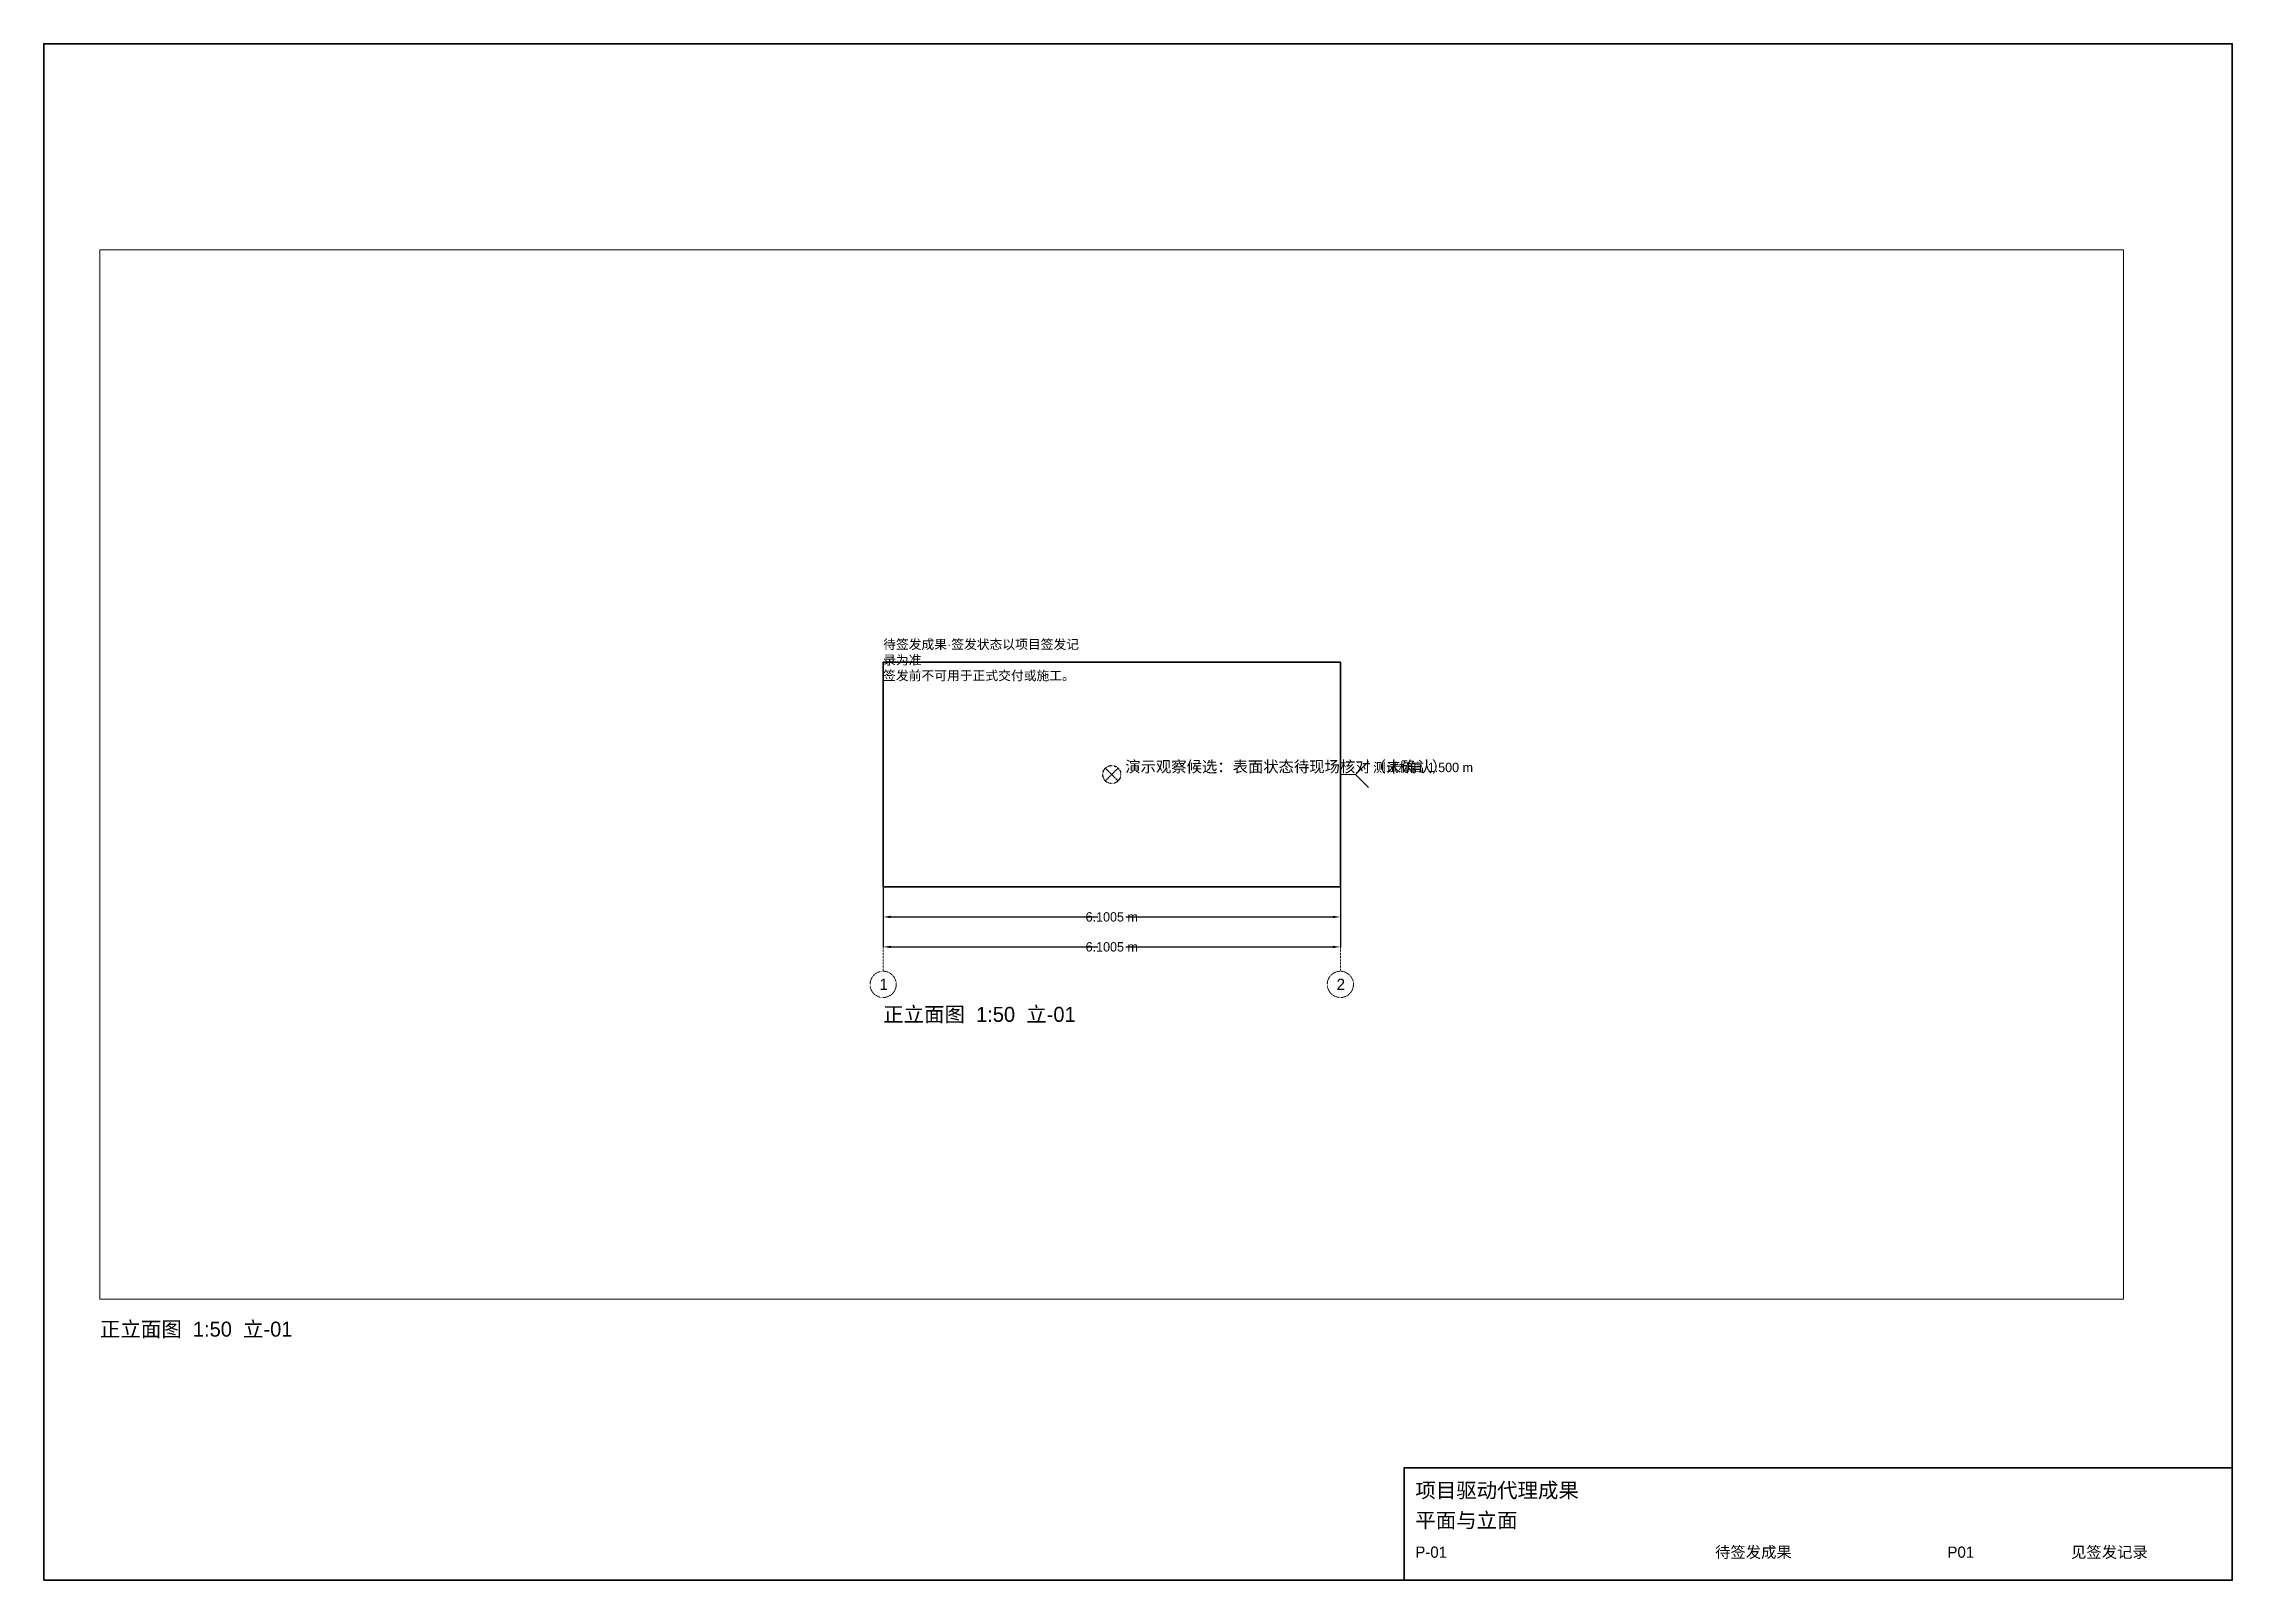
# Paper-space layout 'P-01' of a CAD drawing. Header units: metres, sheet in millimetres. Extents: x 5 to 589, y 5 to 415.
# The model-space entities are those that its viewports show. They can reach past a viewport. Long polylines and large blocks are cut down to what shows.
import ezdxf

# ---------------------------------------------------------------- set-up
doc = ezdxf.new("R2010")
doc.units = ezdxf.units.M
doc.linetypes.add('GJ-CENTER', pattern=[0.039, 0.024, -0.006, 0.003, -0.006])
doc.linetypes.add('GJ-DASHED', pattern=[0.018, 0.012, -0.006])
for name, color, linetype, lineweight in [('GJ-AXIS', 4, 'GJ-CENTER', 13), ('GJ-CONDITION', 1, 'GJ-DASHED', 30), ('GJ-DIMENSION', 2, 'Continuous', 18), ('GJ-FRAME', 7, 'Continuous', 35), ('GJ-OUTLINE', 7, 'Continuous', 35), ('GJ-TEXT', 7, 'Continuous', 18)]:
    doc.layers.add(name, color=color, linetype=linetype, lineweight=lineweight)
doc.styles.add('GJ-TEXT', font='GujianSansSC-Regular.ttf')
doc.dimstyles.new('GJ-DIM', dxfattribs={"dimtxt": 0.125, "dimasz": 0.1, "dimexe": 0.00125, "dimexo": 0.000625, "dimgap": 0.000625, "dimtad": 1, "dimdec": 8, "dimdsep": 46, "dimtxsty": 'GJ-TEXT', "dimcen": 0.0025, "dimazin": 3, "dimtfac": 1, "dimtmove": 0, "dimatfit": 3, "dimfxl": 0.0025})

# ---------------------------------------------------------------- blocks, each defined once
blk = doc.blocks.new('GJ_TITLEBLOCK')
at = {"layer": 'GJ-FRAME'}
blk.add_lwpolyline([(0, 0), (221, 0), (221, 30), (0, 30), (0, 0)], dxfattribs=at)
at = {"layer": 'GJ-TEXT', "style": 'GJ-TEXT'}
for tag, p, height in [('PROJECT', (3, 22), 4), ('TITLE', (3, 14), 4), ('NUMBER', (3, 6), 3), ('STATUS', (83, 6), 3), ('REVISION', (145, 6), 3), ('DATE', (178, 6), 3)]:
    blk.add_attdef(tag, p, '', height=height, dxfattribs=at)
blk = doc.blocks.new('_CLOSEDFILLED')
at = {"color": 0, "linetype": 'BYBLOCK'}
blk.add_solid([(-1, 0.16), (0, 0), (-1, -0.16)], dxfattribs=at)
blk = doc.blocks.new('*D1')
for p, q in [((0, -0.000625), (0, -0.80125)), ((6.1005, -0.000625), (6.1005, -0.80125)), ((0.1, -0.8), (2.86275, -0.8)), ((3.23775, -0.8), (6.0005, -0.8))]:
    blk.add_line(p, q)
at = {"layer": 'Defpoints'}
for p in [(0, 0), (6.1005, 0), (0, -0.8)]:
    blk.add_point(p, dxfattribs=at)
at = {"layer": 'GJ-DIMENSION', "xscale": 0.1, "yscale": 0.1, "rotation": 180}
blk.add_blockref('_CLOSEDFILLED', (0, -0.8), dxfattribs=at)
at = {"layer": 'GJ-DIMENSION', "xscale": 0.1, "yscale": 0.1}
blk.add_blockref('_CLOSEDFILLED', (6.1005, -0.8), dxfattribs=at)
at = {"layer": 'GJ-DIMENSION', "insert": (3.05025, -0.8), "char_height": 0.125, "attachment_point": 5, "style": 'GJ-TEXT'}
blk.add_mtext('6.1005 m', dxfattribs=at)
blk = doc.blocks.new('*D2')
for p, q in [((0, -0.001), (0, -0.401)), ((6.1, -0.001), (6.1, -0.401)), ((0.1, -0.4), (2.863, -0.4)), ((3.238, -0.4), (6, -0.4))]:
    blk.add_line(p, q)
at = {"layer": 'Defpoints'}
for p in [(0, 0), (6.1, 0), (0, -0.4)]:
    blk.add_point(p, dxfattribs=at)
at = {"layer": 'GJ-DIMENSION', "xscale": 0.1, "yscale": 0.1, "rotation": 180}
blk.add_blockref('_CLOSEDFILLED', (0, -0.4), dxfattribs=at)
at = {"layer": 'GJ-DIMENSION', "xscale": 0.1, "yscale": 0.1}
blk.add_blockref('_CLOSEDFILLED', (6.1, -0.4), dxfattribs=at)
at = {"layer": 'GJ-DIMENSION', "insert": (3.05, -0.4), "char_height": 0.125, "attachment_point": 5, "style": 'GJ-TEXT'}
blk.add_mtext('6.1005 m', dxfattribs=at)
blk = doc.blocks.new('GJ_CONDITION_MARK')
at = {"layer": 'GJ-CONDITION'}
for p, q in [((-0.085, -0.085), (0.085, 0.085)), ((-0.085, 0.085), (0.085, -0.085))]:
    blk.add_line(p, q, dxfattribs=at)
blk.add_circle((0, 0), 0.12, dxfattribs=at)

msp = doc.modelspace()

# ---------------------------------------------------------------- linework, layer by layer
at = {"layer": 'GJ-AXIS'}
for p, q in [((-0.00000005, 3), (-0.00000005, -1.125)), ((6.10049995, 3), (6.10049995, -1.125))]:
    msp.add_line(p, q, dxfattribs=at)
for centre in [(-0.00000005, -1.3), (6.10049995, -1.3)]:
    msp.add_circle(centre, 0.175, dxfattribs=at)
at = {"layer": 'GJ-DIMENSION'}
for p, q in [((6.10049987, 1.5005), (6.30049987, 1.5005)), ((6.30049987, 1.5005), (6.47549987, 1.6755)), ((6.30049987, 1.5005), (6.47549987, 1.3255))]:
    msp.add_line(p, q, dxfattribs=at)
at = {"layer": 'GJ-OUTLINE'}
for p, q in [((0, 0), (0, 3)), ((0, 3), (6.10049987, 3)), ((0, 3), (6.10049987, 3)), ((0, 0), (0, 3)), ((6.10049987, 0), (6.10049987, 3)), ((6.10049987, 0), (6.10049987, 3)), ((0, 0), (6.10049987, 0)), ((0, 0), (6.10049987, 0))]:
    msp.add_line(p, q, dxfattribs=at)

# ---------------------------------------------------------------- block references
at = {"layer": 'GJ-CONDITION'}
msp.add_blockref('GJ_CONDITION_MARK', (3.05024993, 1.5), dxfattribs=at)

# ---------------------------------------------------------------- texts
at = {"layer": 'GJ-AXIS', "style": 'GJ-TEXT'}
for s, p in [('1', (-0.05000005, -1.375)), ('2', (6.05049995, -1.375))]:
    msp.add_text(s, height=0.15, dxfattribs=at).set_placement(p)
at = {"layer": 'GJ-CONDITION', "insert": (3.23024993, 1.68), "char_height": 0.15, "attachment_point": 1, "style": 'GJ-TEXT'}
msp.add_mtext('演示观察候选：表面状态待现场核对（未确认）', dxfattribs=at)
at = {"layer": 'GJ-DIMENSION', "style": 'GJ-TEXT'}
msp.add_text('测试标高 1.500 m', height=0.125, dxfattribs=at).set_placement((6.53799987, 1.53175))
at = {"layer": 'GJ-TEXT', "style": 'GJ-TEXT'}
msp.add_text('正立面图  1:50  立-01', height=0.2, dxfattribs=at).set_placement((0, -1.8))
at = {"layer": 'GJ-TEXT', "insert": (0, 3.3), "char_height": 0.125, "width": 2.7452249406, "attachment_point": 1, "style": 'GJ-TEXT'}
msp.add_mtext('待签发成果·签发状态以项目签发记录为准\\P签发前不可用于正式交付或施工。', dxfattribs=at)

# ---------------------------------------------------------------- dimensions: what is measured, and where the dimension line sits
at = {"layer": 'GJ-DIMENSION'}
for base, p1, p2, picture, middle in [((-0.000000048, -0.4), (-0.000000048, 0), (6.100499952, 0), '*D2', (3.050249952, -0.4)), ((0, -0.8), (0, 0), (6.1005, 0), '*D1', (3.05025, -0.8))]:
    dim = msp.add_linear_dim(base=base, p1=p1, p2=p2, dimstyle='GJ-DIM', override={"dimpost": '<> m'}, dxfattribs=at)
    dim.commit()
    dim.dimension.update_dxf_attribs({"geometry": picture, "text_midpoint": middle})

psp = doc.layouts.new('P-01')

# ---------------------------------------------------------------- linework, layer by layer
at = {"layer": 'GJ-FRAME'}
psp.add_lwpolyline([(5, 5), (589, 5), (589, 415), (5, 415), (5, 5)], dxfattribs=at)

# ---------------------------------------------------------------- block references
psp.add_blockref('GJ_TITLEBLOCK', (368, 5), dxfattribs=at).add_auto_attribs({'PROJECT': '项目驱动代理成果', 'TITLE': '平面与立面', 'NUMBER': 'P-01', 'STATUS': '待签发成果', 'REVISION': 'P01', 'DATE': '见签发记录'})

# ---------------------------------------------------------------- texts
at = {"layer": 'GJ-TEXT', "insert": (20, 74), "char_height": 4, "attachment_point": 1, "style": 'GJ-TEXT'}
psp.add_mtext('正立面图  1:50  立-01', dxfattribs=at)

# ---------------------------------------------------------------- viewports
at = {"layer": 'GJ-FRAME'}
psp.add_viewport(center=(290, 220), size=(540, 280), view_center_point=(3.05024993, 1.5), view_height=14, dxfattribs=at)

doc.saveas('drawing.dxf')
